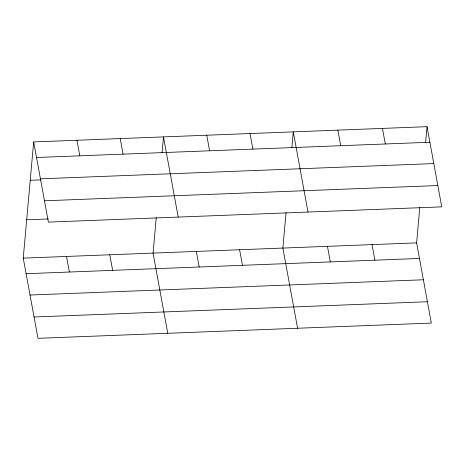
<?xml version="1.0" encoding="UTF-8"?>
<svg xmlns="http://www.w3.org/2000/svg" width="465" height="465" viewBox="0 0 465 465"><rect width="100%" height="100%" fill="white"/><g stroke="black" fill="none" stroke-linecap="round" stroke-linejoin="round"><path stroke-width="0.7" d="M419.79 207.431L416.611 242.881L431.328 323.07L37.967 338.322L23.25 258.133L33.672 141.93L427.033 126.678L441.75 206.867L48.389 222.119L33.672 141.93M156.24 217.649L153.061 253.1L167.778 333.289M162.053 152.816L163.482 136.902L178.2 217.085M286.051 212.615L282.871 248.066L297.588 328.255M291.863 147.783L293.287 131.868L308.004 212.052M425.609 142.598L427.033 126.678M36.526 157.501L429.893 142.249M40.443 178.827L433.804 163.575M30.231 180.281L41.048 179.862M44.471 200.793L437.838 185.541M26.691 219.788L48.325 218.951M23.25 258.133L416.611 242.881M26.11 273.705L419.471 258.453M30.022 295.025L423.382 279.773M34.055 316.996L427.416 301.744M382.451 128.41L385.311 143.976M372.029 244.613L374.889 260.179M337.869 130.136L340.729 145.708M327.453 246.34L330.307 261.911M250.019 133.542L252.879 149.114M239.597 249.746L242.457 265.317M206.751 135.222L209.61 150.788M196.329 251.426L199.189 266.991M120.208 138.576L123.068 154.148M109.792 254.779L112.646 270.345M76.94 140.256L79.8 155.822M66.518 256.459L69.378 272.025"/></g></svg>
